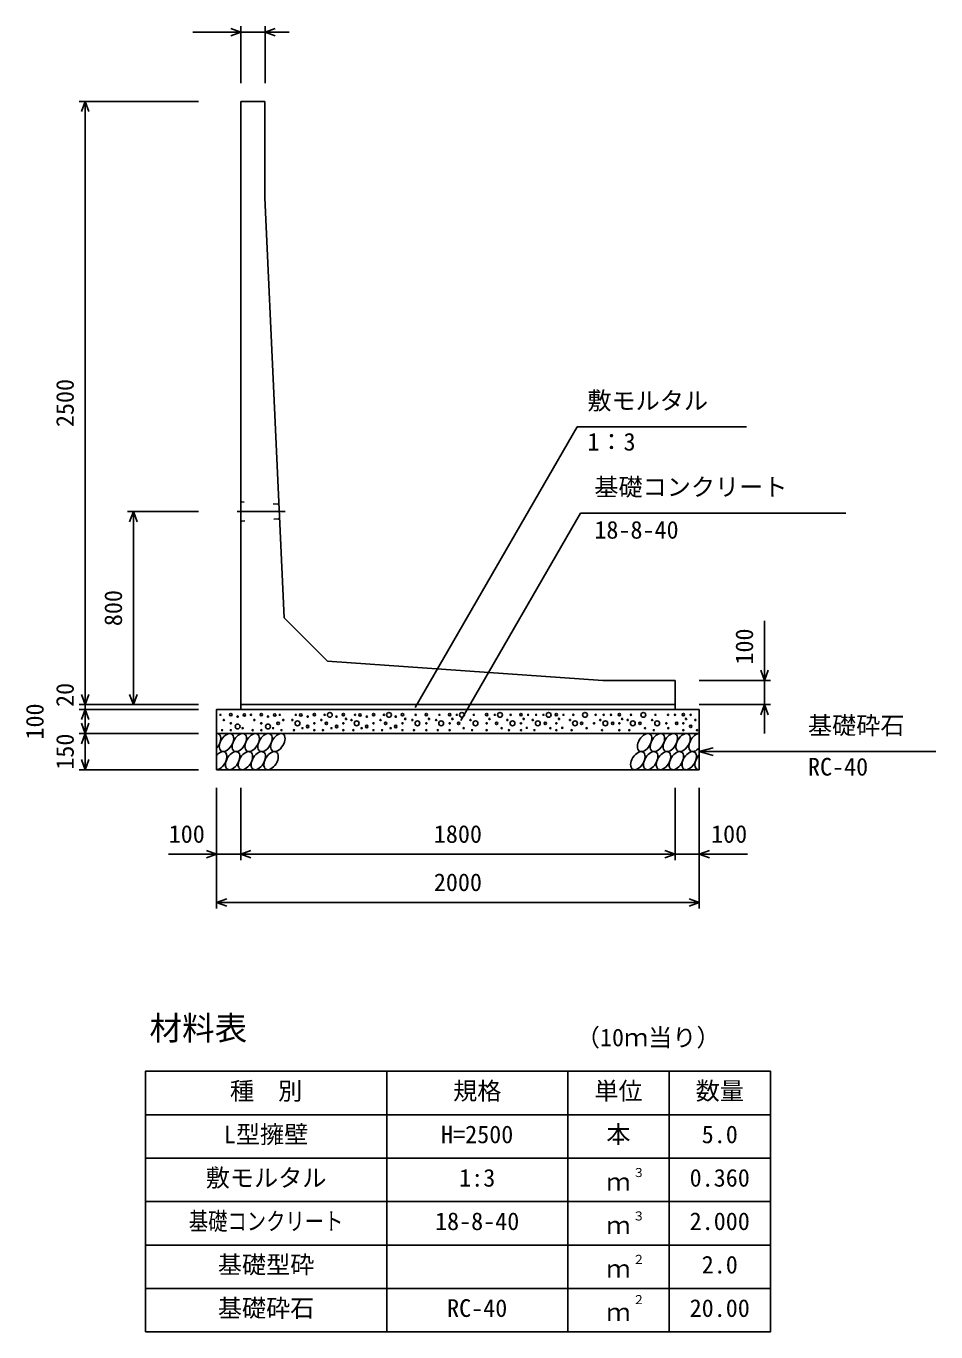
# Model space of a CAD drawing. Units: millimetres, scale not verified. Extents: x -67200 to 67200, y -23760 to 23760.
# Drawn here: x 9196 to 12966, y -5406 to 6 of the extents above; entities that cross this region are included whole.
import ezdxf
from ezdxf.enums import TextEntityAlignment as Align

# ---------------------------------------------------------------- set-up
doc = ezdxf.new("R2010")
doc.units = ezdxf.units.MM
doc.header["$LTSCALE"] = 80
doc.linetypes.add('CHAIN1', pattern=[8, 5, -1, 1, -1])
doc.linetypes.add('DOTTED', pattern=[1.75, 0.25, -1.5])
for name, color, linetype, lineweight in [('0-0_CENTER', 7, 'CHAIN1', 25), ('0-1_DIM', 7, 'Continuous', 25), ('0-3_HATCH', 6, 'Continuous', 25), ('0-4_HYO', 3, 'Continuous', 25), ('0-5_HYO2', 4, 'Continuous', 25), ('0-6_OUTLINE', 1, 'Continuous', 25), ('0-7_OUTLINE2', 4, 'DOTTED', 25), ('0-8_TXT', 7, 'Continuous', 25)]:
    doc.layers.add(name, color=color, linetype=linetype, lineweight=lineweight)
doc.styles.add('ＭＳ ゴシック', font='')
doc.styles.get('ＭＳ ゴシック').set_extended_font_data('MS Gothic')

msp = doc.modelspace()

# ---------------------------------------------------------------- linework, layer by layer
at = {"layer": '0-0_CENTER'}
msp.add_line((10071.11, -2005.79), (10270.08, -2005.79), dxfattribs=at)
at = {"layer": '0-1_DIM'}
for p, q in [((10086.61, 6.1), (10086.61, -230.79)), ((10186.61, 6.1), (10186.61, -230.79)), ((9887.06, -18.9), (10086.61, -18.9)), ((10186.61, -18.9), (10086.61, -18.9)), ((10186.61, -18.9), (10286.61, -18.9)), ((9415.89, -305.79), (9910.89, -305.79)), ((9440.89, -2805.79), (9440.89, -305.79)), ((10808.04, -2817.69), (11479.31, -1655.01)), ((12181.72, -1655.01), (11479.31, -1655.01)), ((9615.89, -2005.79), (9910.89, -2005.79)), ((9640.89, -2005.79), (9640.89, -2805.79)), ((10997.52, -2872.08), (11493.79, -2012.52)), ((12593.33, -2012.52), (11493.79, -2012.52)), ((12255.89, -2705.79), (12255.89, -2458.1)), ((12280.89, -2705.79), (11985.89, -2705.79)), ((12255.89, -2705.79), (12255.89, -2805.79)), ((9415.89, -2805.79), (9910.89, -2805.79)), ((9440.89, -2805.79), (9440.89, -2825.79)), ((12280.89, -2805.79), (11985.89, -2805.79)), ((12255.89, -2925.79), (12255.89, -2805.79)), ((9415.89, -2825.79), (9910.89, -2825.79)), ((9440.89, -2825.79), (9440.89, -2925.79)), ((9415.89, -2925.79), (9910.89, -2925.79)), ((9440.89, -2925.79), (9440.89, -3075.79)), ((11985.89, -3000.79), (12043.85, -2985.26)), ((12966.21, -3000.79), (11985.89, -3000.79)), ((11985.89, -3000.79), (12043.85, -3016.32)), ((9415.89, -3075.79), (9910.89, -3075.79)), ((9985.89, -3650.79), (9985.89, -3150.79)), ((10085.89, -3450.79), (10085.89, -3150.79)), ((11885.89, -3450.79), (11885.89, -3150.79)), ((11885.89, -3450.79), (11885.89, -3150.79)), ((11985.89, -3650.79), (11985.89, -3150.79)), ((9786.35, -3425.79), (9985.89, -3425.79)), ((10085.89, -3425.79), (9985.89, -3425.79)), ((11885.89, -3425.79), (10085.89, -3425.79)), ((11985.89, -3425.79), (11885.89, -3425.79)), ((12185.44, -3425.79), (11985.89, -3425.79)), ((11985.89, -3625.79), (9985.89, -3625.79))]:
    msp.add_line(p, q, dxfattribs=at)
for points in [[(10044.32, -3.51), (10086.61, -18.9), (10044.32, -34.29)], [(10228.89, -3.51), (10186.61, -18.9), (10228.89, -34.29)], [(9456.28, -348.08), (9440.89, -305.79), (9425.5, -348.08)], [(9656.28, -2048.08), (9640.89, -2005.79), (9625.5, -2048.08)], [(12240.5, -2663.51), (12255.89, -2705.79), (12271.28, -2663.51)], [(9456.28, -2763.51), (9440.89, -2805.79), (9425.5, -2763.51)], [(9656.28, -2763.51), (9640.89, -2805.79), (9625.5, -2763.51)], [(12240.5, -2848.08), (12255.89, -2805.79), (12271.28, -2848.08)], [(9456.28, -2868.08), (9440.89, -2825.79), (9425.5, -2868.08)], [(9456.28, -2883.51), (9440.89, -2925.79), (9425.5, -2883.51)], [(9456.28, -2968.08), (9440.89, -2925.79), (9425.5, -2968.08)], [(9456.28, -3033.51), (9440.89, -3075.79), (9425.5, -3033.51)], [(9943.61, -3410.4), (9985.89, -3425.79), (9943.61, -3441.18)], [(10128.18, -3410.4), (10085.89, -3425.79), (10128.18, -3441.18)], [(11843.61, -3410.4), (11885.89, -3425.79), (11843.61, -3441.18)], [(12028.18, -3410.4), (11985.89, -3425.79), (12028.18, -3441.18)], [(10028.18, -3610.4), (9985.89, -3625.79), (10028.18, -3641.18)], [(11943.61, -3610.4), (11985.89, -3625.79), (11943.61, -3641.18)]]:
    msp.add_lwpolyline(points, dxfattribs=at)
at = {"layer": '0-3_HATCH'}
for centre, radius in [((10001.86, -2848.62), 2.5), ((10015.88, -2869.63), 2.5), ((10044.75, -2847.74), 5), ((10072.79, -2855.62), 2.5), ((10100.83, -2848.62), 5), ((10127.97, -2848.62), 2.5), ((10141.98, -2869.63), 2.5), ((10170.86, -2847.74), 5), ((10198.9, -2855.62), 2.5), ((10226.93, -2848.62), 5), ((10247.97, -2848.62), 2.5), ((10261.98, -2869.63), 2.5), ((10299.8, -2869.63), 2.5), ((10313.82, -2848.62), 2.5), ((10334.85, -2848.62), 5), ((10362.89, -2855.62), 2.5), ((10390.93, -2847.74), 5), ((10419.8, -2869.63), 2.5), ((10433.82, -2848.62), 2.5), ((10454.85, -2848.62), 10), ((10482.89, -2855.62), 2.5), ((10510.93, -2847.74), 5), ((10522.27, -2865.31), 2.5), ((10545.03, -2869.63), 2.5), ((10559.04, -2848.62), 2.5), ((10580.08, -2848.62), 5), ((10608.11, -2855.62), 2.5), ((10636.15, -2847.74), 5), ((10665.03, -2869.63), 2.5), ((10679.04, -2848.62), 2.5), ((10700.08, -2848.62), 10), ((10728.11, -2855.62), 2.5), ((10756.15, -2847.74), 5), ((10767.49, -2865.31), 2.5), ((10796.95, -2869.63), 2.5), ((10810.97, -2848.62), 2.5), ((10854.59, -2847.74), 5), ((10865.93, -2865.31), 2.5), ((10895.39, -2869.63), 2.5), ((10909.41, -2848.62), 2.5), ((10951.58, -2847.74), 5), ((10962.92, -2865.31), 2.5), ((10981.28, -2848.62), 2.5), ((11002.31, -2848.62), 10), ((11037.66, -2869.63), 2.5), ((11051.68, -2848.62), 2.5), ((11104.97, -2847.74), 5), ((11116.31, -2865.31), 2.5), ((11138.94, -2848.62), 2.5), ((11159.97, -2848.62), 10), ((11190.64, -2869.63), 2.5), ((11204.65, -2848.62), 2.5), ((11246.83, -2847.74), 5), ((11258.17, -2865.31), 2.5), ((11276.53, -2848.62), 2.5), ((11295.76, -2869.63), 2.5), ((11309.78, -2848.62), 2.5), ((11340.57, -2848.62), 2.5), ((11361.6, -2848.62), 10), ((11393.36, -2847.74), 5), ((11404.7, -2865.31), 2.5), ((11423.06, -2848.62), 2.5), ((11450.06, -2869.63), 2.5), ((11464.07, -2848.62), 2.5), ((11512.23, -2848.62), 10), ((11556.32, -2848.62), 2.5), ((11575.55, -2869.63), 2.5), ((11589.57, -2848.62), 2.5), ((11620.36, -2848.62), 2.5), ((11654.77, -2847.74), 5), ((11666.11, -2865.31), 2.5), ((11689.23, -2869.63), 2.5), ((11703.24, -2848.62), 2.5), ((11753.88, -2848.62), 10), ((11790.5, -2869.63), 2.5), ((11804.52, -2848.62), 2.5), ((11855.98, -2848.62), 2.5), ((11885.36, -2848.62), 2.5), ((11919.76, -2847.74), 5), ((11931.1, -2865.31), 2.5), ((11950.07, -2848.62), 2.5), ((11969.28, -2869.63), 2.5), ((10008.87, -2911.65), 2.5), ((10044.75, -2883.63), 2.5), ((10044.75, -2911.65), 2.5), ((10072.79, -2896.77), 10), ((10093.82, -2903.77), 2.5), ((10134.97, -2911.65), 2.5), ((10170.86, -2883.63), 2.5), ((10170.86, -2911.65), 2.5), ((10198.9, -2896.77), 10), ((10219.93, -2903.77), 2.5), ((10240.95, -2883.63), 5), ((10254.97, -2911.65), 2.5), ((10306.81, -2911.65), 2.5), ((10320.83, -2883.63), 10), ((10341.86, -2903.77), 2.5), ((10362.89, -2896.77), 5), ((10390.93, -2883.63), 2.5), ((10390.93, -2911.65), 2.5), ((10426.81, -2911.65), 2.5), ((10440.83, -2883.63), 5), ((10461.86, -2903.77), 2.5), ((10482.89, -2896.77), 5), ((10510.93, -2883.63), 2.5), ((10510.93, -2911.65), 2.5), ((10552.04, -2911.65), 2.5), ((10566.06, -2883.63), 10), ((10587.08, -2903.77), 2.5), ((10608.11, -2896.77), 5), ((10636.15, -2883.63), 2.5), ((10636.15, -2911.65), 2.5), ((10672.04, -2911.65), 2.5), ((10686.06, -2883.63), 5), ((10707.08, -2903.77), 2.5), ((10728.11, -2896.77), 5), ((10756.15, -2883.63), 2.5), ((10756.15, -2911.65), 2.5), ((10803.96, -2911.65), 2.5), ((10817.98, -2883.63), 10), ((10854.59, -2883.63), 2.5), ((10854.59, -2911.65), 2.5), ((10902.4, -2911.65), 2.5), ((10916.42, -2883.63), 10), ((10951.58, -2883.63), 2.5), ((10951.58, -2911.65), 2.5), ((10988.29, -2883.63), 5), ((11009.32, -2903.77), 2.5), ((11044.67, -2911.65), 2.5), ((11058.69, -2883.63), 10), ((11104.97, -2883.63), 2.5), ((11104.97, -2911.65), 2.5), ((11145.95, -2883.63), 5), ((11166.98, -2903.77), 2.5), ((11197.65, -2911.65), 2.5), ((11211.67, -2883.63), 10), ((11246.83, -2883.63), 2.5), ((11246.83, -2911.65), 2.5), ((11271.49, -2901.98), 2.5), ((11302.77, -2911.65), 2.5), ((11316.79, -2883.63), 10), ((11347.58, -2883.63), 5), ((11368.61, -2903.77), 2.5), ((11393.36, -2883.63), 2.5), ((11393.36, -2911.65), 2.5), ((11418.02, -2901.98), 2.5), ((11457.07, -2911.65), 2.5), ((11471.09, -2883.63), 10), ((11498.21, -2883.63), 5), ((11519.24, -2903.77), 2.5), ((11549.89, -2883.63), 2.5), ((11582.56, -2911.65), 2.5), ((11596.58, -2883.63), 10), ((11627.37, -2883.63), 5), ((11654.77, -2883.63), 2.5), ((11654.77, -2911.65), 2.5), ((11696.24, -2911.65), 2.5), ((11710.26, -2883.63), 10), ((11739.86, -2883.63), 5), ((11760.89, -2903.77), 2.5), ((11797.51, -2911.65), 2.5), ((11811.53, -2883.63), 10), ((11849.55, -2883.63), 2.5), ((11857.89, -2903.77), 2.5), ((11892.37, -2883.63), 5), ((11919.76, -2883.63), 2.5), ((11919.76, -2911.65), 2.5), ((11950.24, -2895.92), 5), ((11976.29, -2911.65), 2.5)]:
    msp.add_circle(centre, radius, dxfattribs=at)
for centre in [(10026.74, -2963.3), (10079.95, -2963.3), (10133.15, -2963.3), (10186.36, -2963.3), (10239.57, -2963.3), (11759.2, -2963.3), (11812.41, -2963.3), (11865.62, -2963.3), (11918.83, -2963.3), (10052.06, -3038.29), (10105.27, -3038.29), (10158.48, -3038.29), (10211.68, -3038.29), (11731.31, -3038.29), (11784.52, -3038.29), (11837.73, -3038.29), (11890.94, -3038.29), (11944.15, -3038.29)]:
    msp.add_ellipse(centre, major_axis=(21.81, 35.31), ratio=0.5792, dxfattribs=at)
for centre, start_param, end_param in [((9973.53, -2963.3), 4.385593, 6.6745444), ((11972.03, -2963.3), 0.3357715, 4.4411806), ((9998.85, -3038.29), 3.5111464, 7.548991), ((11997.35, -3038.29), 1.2110787, 3.5658734)]:
    msp.add_ellipse(centre, major_axis=(21.81, 35.31), ratio=0.5792, start_param=start_param, end_param=end_param, dxfattribs=at)
at = {"layer": '0-4_HYO'}
for p, q in [((10690.89, -4325.79), (10690.89, -5405.79)), ((11440.89, -4325.79), (11440.89, -5405.79)), ((11860.89, -4325.79), (11860.89, -5405.79)), ((9690.89, -4505.79), (12280.89, -4505.79))]:
    msp.add_line(p, q, dxfattribs=at)
msp.add_lwpolyline([(9690.89, -5405.79), (12280.89, -5405.79), (12280.89, -4325.79), (9690.89, -4325.79)], close=True, dxfattribs=at)
at = {"layer": '0-5_HYO2'}
for p, q in [((9690.89, -4685.79), (12280.89, -4685.79)), ((9690.89, -4865.79), (12280.89, -4865.79)), ((9690.89, -5045.79), (12280.89, -5045.79)), ((9690.89, -5225.79), (12280.89, -5225.79))]:
    msp.add_line(p, q, dxfattribs=at)
at = {"layer": '0-6_OUTLINE'}
for p, q in [((10085.89, -305.79), (10085.89, -2825.79)), ((10085.89, -305.79), (10185.89, -305.79)), ((10185.89, -705.79), (10185.89, -305.79)), ((10185.89, -705.79), (10265.89, -2445.79)), ((11885.89, -2705.79), (11585.89, -2705.79)), ((11885.89, -2705.79), (11885.89, -2825.79)), ((10085.89, -2805.79), (11885.89, -2805.79)), ((11985.89, -2825.79), (11985.89, -3075.79)), ((11985.89, -2925.79), (9985.89, -2925.79)), ((11985.89, -3075.79), (9985.89, -3075.79))]:
    msp.add_line(p, q, dxfattribs=at)
for points in [[(11585.89, -2705.79), (10445.89, -2625.79), (10265.89, -2445.79)], [(11985.89, -2825.79), (9985.89, -2825.79), (9985.89, -3075.79)]]:
    msp.add_lwpolyline(points, dxfattribs=at)
at = {"layer": '0-7_OUTLINE2'}
for p, q in [((10090.39, -1965.79), (10085.89, -1961.29)), ((10085.89, -2050.29), (10090.39, -2045.79))]:
    msp.add_line(p, q, dxfattribs=at)
for points in [[(10244.08, -1971.29), (10239.78, -1975.79), (10090.39, -1965.79)], [(10247.25, -2040.29), (10242.54, -2035.79), (10090.39, -2045.79)]]:
    msp.add_lwpolyline(points, dxfattribs=at)

# ---------------------------------------------------------------- texts
at = {"layer": '0-1_DIM', "style": 'ＭＳ ゴシック'}
for s, p in [('2500', (9415.89, -1655.79)), ('800', (9615.89, -2480.79)), ('100', (12230.89, -2640.15)), ('20', (9415.89, -2815.73)), ('100', (9290.89, -2950.79)), ('150', (9415.89, -3075.79))]:
    msp.add_text(s, height=73.31, rotation=90, dxfattribs=at).set_placement(p, align=Align.BOTTOM_LEFT)
for s, p in [('敷モルタル', (11522.16, -1605.01)), ('1：3', (11522.16, -1775.13)), ('基礎コンクリート', (11551.05, -1962.52)), ('18-8-40', (11551.05, -2140.15)), ('基礎砕石', (12436.15, -2950.79)), ('RC-40', (12436.15, -3122.17)), ('100', (9787.25, -3400.79)), ('1800', (10885.89, -3400.79)), ('100', (12034.53, -3400.79)), ('2000', (10885.89, -3600.79))]:
    msp.add_text(s, height=73.31, dxfattribs=at).set_placement(p, align=Align.BOTTOM_LEFT)
at = {"layer": '0-8_TXT', "style": 'ＭＳ ゴシック'}
for s, height, p in [('材料表', 98.97, (9707.56, -4225.79)), ('（10ｍ当り）', 73.31, (11474.22, -4244.13)), ('種\u3000別', 73.31, (10040.89, -4465.79)), ('規格', 73.31, (10965.89, -4465.79)), ('単位', 73.31, (11550.89, -4465.79)), ('数量', 73.31, (11970.89, -4465.79)), ('L型擁壁', 73.31, (10015.89, -4645.79)), ('本', 73.31, (11600.89, -4645.79)), ('H=2500', 73.31, (10915.89, -4645.79)), ('5.0', 73.31, (11995.89, -4645.79)), ('敷モルタル', 73.31, (9940.89, -4825.79)), ('1:3', 73.31, (10990.89, -4825.79)), ('３', 36.66, (11710.13, -4775.18)), ('0.360', 73.31, (11945.89, -4825.79)), ('ｍ', 73.31, (11600.89, -4842.46)), ('18-8-40', 73.31, (10890.89, -5005.79)), ('３', 36.66, (11710.13, -4955.18)), ('2.000', 73.31, (11945.89, -5005.79)), ('ｍ', 73.31, (11600.89, -5022.46)), ('基礎型砕', 73.31, (9990.89, -5185.79)), ('２', 36.66, (11710.13, -5135.18)), ('ｍ', 73.31, (11600.89, -5202.46)), ('2.0', 73.31, (11995.89, -5185.79)), ('基礎砕石', 73.31, (9990.89, -5365.79)), ('RC-40', 73.31, (10940.89, -5365.79)), ('２', 36.66, (11710.13, -5301.85)), ('20.00', 73.31, (11945.89, -5365.79)), ('ｍ', 73.31, (11600.89, -5382.46))]:
    msp.add_text(s, height=height, dxfattribs=at).set_placement(p, align=Align.BOTTOM_LEFT)
at = {"layer": '0-8_TXT', "style": 'ＭＳ ゴシック', "width": 0.8}
msp.add_text('基礎コンクリート', height=73.31, dxfattribs=at).set_placement((9870.89, -5005.79), align=Align.BOTTOM_LEFT)

doc.saveas('drawing.dxf')
